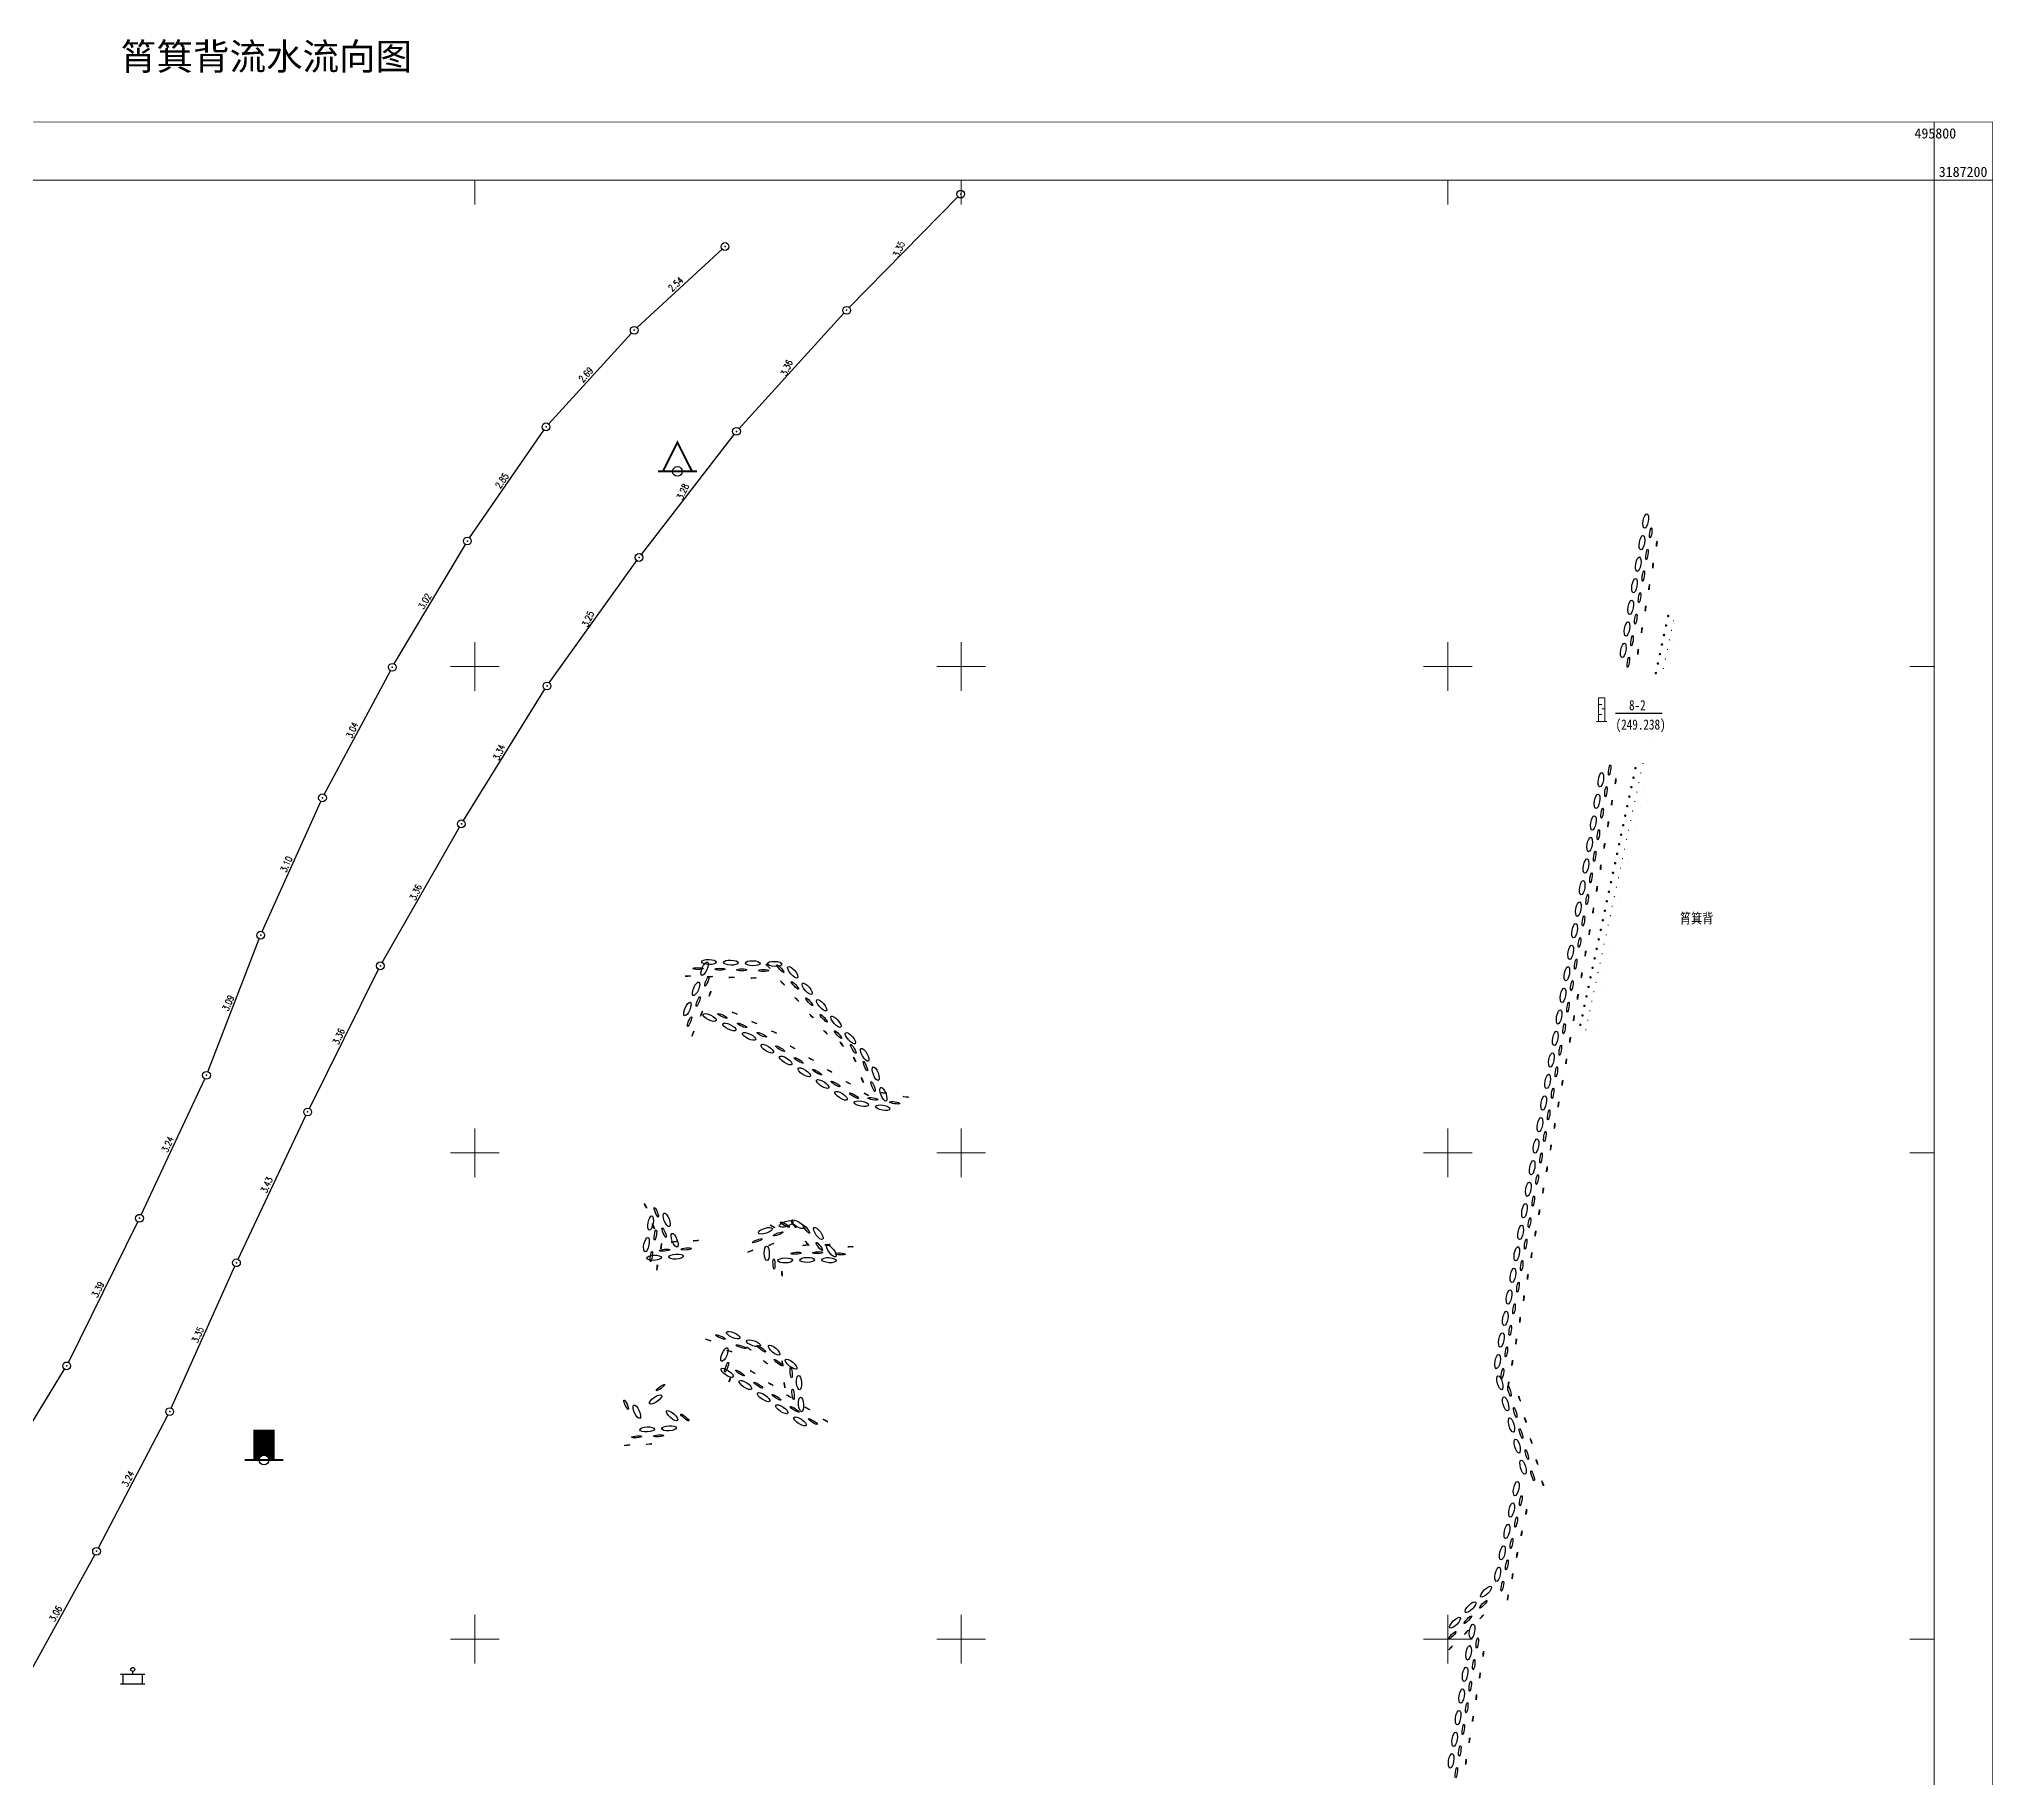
# Model space of a CAD drawing. Extents: x 494354 to 495824, y 3186148 to 3187278.
# Drawn here: x 495021 to 495824, y 3186542 to 3187258 of the extents above; entities that cross this region are included whole.
import ezdxf
from ezdxf.enums import TextEntityAlignment as Align

# ---------------------------------------------------------------- set-up
doc = ezdxf.new("R2010")
doc.units = 0
doc.header["$LTSCALE"] = 2
doc.header["$PDSIZE"] = 0.2
doc.layers.get('0').update_dxf_attribs({"linetype": 'CONTINUOUS'})
for name, color, linetype in [('GCD', 1, 'CONTINUOUS'), ('图廓层', 7, 'CONTINUOUS'), ('水系及附属设施', 152, 'CONTINUOUS'), ('航标层', 1, 'CONTINUOUS')]:
    doc.layers.add(name, color=color, linetype=linetype)
doc.styles.add('HZ', font='rs.shx', dxfattribs={"width": 0.8, "bigfont": 'hztxt.shx'})
doc.styles.add('仿宋', font='SIMFANG.TTF', dxfattribs={"width": 0.8})
doc.styles.add('宋体', font='SimSun.ttf')

# ---------------------------------------------------------------- blocks, each defined once
blk = doc.blocks.new('gc060')
for p, q in [((-2.5, 2), (2.5, 2)), ((-2.5, 0), (2.5, 0)), ((-2, 0), (-2, 2)), ((0, 2), (0, 2.6)), ((2, 0), (2, 2))]:
    blk.add_line(p, q)
blk.add_circle((0, 3), 0.4)
blk = doc.blocks.new('790')
at = {"color": 0, "linetype": 'Continuous', "const_width": 0.2}
blk.add_lwpolyline([(-1, 0), (-1, 3), (1, 3), (1, 0)], close=True, dxfattribs=at)
for points in [[(-0.8, 3), (-0.8, 0)], [(-0.6, 0), (-0.6, 3)], [(-0.4, 3), (-0.4, 0.301)], [(-0.2, 0.458), (-0.2, 3)], [(0, 3), (0, 0.501)], [(0.2, 0.458), (0.2, 3)], [(0.4, 3), (0.4, 0.301)], [(0.6, 0), (0.6, 3)], [(0.8, 3), (0.8, 0)], [(-2, 0), (-1, 0), (-0.8, 0), (-0.6, 0), (-0.5, 0)], [(0.5, 0), (0.6, 0), (0.8, 0), (1, 0), (2, 0)]]:
    blk.add_lwpolyline(points, dxfattribs=at)
at = {"color": 0, "linetype": 'Continuous'}
blk.add_circle((0, 0, 999999), 0.5, dxfattribs=at)
blk = doc.blocks.new('789')
at = {"color": 0, "linetype": 'Continuous', "const_width": 0.2}
blk.add_lwpolyline([(-1.5, 0), (0, 3), (1.5, 0)], close=True, dxfattribs=at)
blk.add_lwpolyline([(-2, 0), (2, 0)], dxfattribs=at)
at = {"color": 0, "linetype": 'Continuous'}
blk.add_circle((0, 0, 999999), 0.5, dxfattribs=at)
blk = doc.blocks.new('A$C175F0F8B')
at = {"layer": '水系及附属设施', "color": 7, "lineweight": 13}
for points in [[(-5.3, 0), (0, 0), (0, 19.6), (-5.3, 19.6), (-5.3, 0)], [(1.6, 0), (-6.9, 0)], [(-5.2, 13.9), (-2.4, 13.9)], [(-5.1, 5.8), (-2.5, 5.7)], [(0, 10.4), (-2.4, 10.3)]]:
    blk.add_lwpolyline(points, dxfattribs=at)

msp = doc.modelspace()

# ---------------------------------------------------------------- linework, layer by layer
at = {"flags": 128}
for points, const_width in [([(495690.35, 3187020.78, 1), (495690.85, 3187020.78, 1)], 0.5), ([(495692.7, 3187018.77, 1), (495692.95, 3187018.77, 1)], 0.25), ([(495688.67, 3187012.96, 1), (495689.17, 3187012.96, 1)], 0.5), ([(495689.51, 3187016.87, 1), (495690.01, 3187016.87, 1)], 0.5), ([(495691.02, 3187010.94, 1), (495691.27, 3187010.94, 1)], 0.25), ([(495691.86, 3187014.86, 1), (495692.11, 3187014.86, 1)], 0.25), ([(495694.19, 3187012.84, 1), (495694.24, 3187012.84, 1)], 0.05), ([(495695.03, 3187016.76, 1), (495695.08, 3187016.76, 1)], 0.05), ([(495686.99, 3187005.13, 1), (495687.49, 3187005.13, 1)], 0.5), ([(495687.83, 3187009.05, 1), (495688.33, 3187009.05, 1)], 0.5), ([(495689.35, 3187003.12, 1), (495689.6, 3187003.12, 1)], 0.25), ([(495690.18, 3187007.03, 1), (495690.43, 3187007.03, 1)], 0.25), ([(495692.51, 3187005.02, 1), (495692.56, 3187005.02, 1)], 0.05), ([(495693.35, 3187008.93, 1), (495693.4, 3187008.93, 1)], 0.05), ([(495685.32, 3186997.31, 1), (495685.82, 3186997.31, 1)], 0.5), ([(495686.16, 3187001.22, 1), (495686.66, 3187001.22, 1)], 0.5), ([(495688.51, 3186999.21, 1), (495688.76, 3186999.21, 1)], 0.25), ([(495690.83, 3186997.2, 1), (495690.88, 3186997.2, 1)], 0.05), ([(495691.67, 3187001.11, 1), (495691.72, 3187001.11, 1)], 0.05), ([(495689.15, 3186989.38, 1), (495689.2, 3186989.38, 1)], 0.05), ([(495684.96, 3186969.82, 1), (495685.01, 3186969.82, 1)], 0.05), ([(495676.09, 3186954.29, 1), (495676.59, 3186954.29, 1)], 0.5), ([(495676.93, 3186958.2, 1), (495677.43, 3186958.2, 1)], 0.5), ([(495679.28, 3186956.19, 1), (495679.53, 3186956.19, 1)], 0.25), ([(495680.12, 3186960.1, 1), (495680.37, 3186960.1, 1)], 0.25), ([(495682.44, 3186958.09, 1), (495682.49, 3186958.09, 1)], 0.05), ([(495674.41, 3186946.47, 1), (495674.91, 3186946.47, 1)], 0.5), ([(495675.25, 3186950.38, 1), (495675.75, 3186950.38, 1)], 0.5), ([(495677.6, 3186948.37, 1), (495677.85, 3186948.37, 1)], 0.25), ([(495678.44, 3186952.28, 1), (495678.69, 3186952.28, 1)], 0.25), ([(495680.76, 3186950.27, 1), (495680.81, 3186950.27, 1)], 0.05), ([(495681.6, 3186954.18, 1), (495681.65, 3186954.18, 1)], 0.05), ([(495672.73, 3186938.65, 1), (495673.23, 3186938.65, 1)], 0.5), ([(495673.57, 3186942.56, 1), (495674.07, 3186942.56, 1)], 0.5), ([(495675.92, 3186940.55, 1), (495676.17, 3186940.55, 1)], 0.25), ([(495676.76, 3186944.46, 1), (495677.01, 3186944.46, 1)], 0.25), ([(495678.25, 3186938.54, 1), (495678.3, 3186938.54, 1)], 0.05), ([(495679.09, 3186942.45, 1), (495679.14, 3186942.45, 1)], 0.05), ([(495679.93, 3186946.36, 1), (495679.98, 3186946.36, 1)], 0.05), ([(495671.05, 3186930.83, 1), (495671.55, 3186930.83, 1)], 0.5), ([(495671.89, 3186934.74, 1), (495672.39, 3186934.74, 1)], 0.5), ([(495674.24, 3186932.72, 1), (495674.49, 3186932.72, 1)], 0.25), ([(495675.08, 3186936.64, 1), (495675.33, 3186936.64, 1)], 0.25), ([(495676.57, 3186930.71, 1), (495676.62, 3186930.71, 1)], 0.05), ([(495677.41, 3186934.62, 1), (495677.46, 3186934.62, 1)], 0.05), ([(495669.38, 3186923, 1), (495669.88, 3186923, 1)], 0.5), ([(495670.21, 3186926.91, 1), (495670.71, 3186926.91, 1)], 0.5), ([(495672.57, 3186924.9, 1), (495672.82, 3186924.9, 1)], 0.25), ([(495673.4, 3186928.81, 1), (495673.65, 3186928.81, 1)], 0.25), ([(495674.89, 3186922.89, 1), (495674.94, 3186922.89, 1)], 0.05), ([(495675.73, 3186926.8, 1), (495675.78, 3186926.8, 1)], 0.05), ([(495667.7, 3186915.18, 1), (495668.2, 3186915.18, 1)], 0.5), ([(495668.54, 3186919.09, 1), (495669.04, 3186919.09, 1)], 0.5), ([(495670.89, 3186917.08, 1), (495671.14, 3186917.08, 1)], 0.25), ([(495671.73, 3186920.99, 1), (495671.98, 3186920.99, 1)], 0.25), ([(495673.21, 3186915.07, 1), (495673.26, 3186915.07, 1)], 0.05), ([(495674.05, 3186918.98, 1), (495674.1, 3186918.98, 1)], 0.05), ([(495666.02, 3186907.36, 1), (495666.52, 3186907.36, 1)], 0.5), ([(495666.86, 3186911.27, 1), (495667.36, 3186911.27, 1)], 0.5), ([(495669.21, 3186909.26, 1), (495669.46, 3186909.26, 1)], 0.25), ([(495670.05, 3186913.17, 1), (495670.3, 3186913.17, 1)], 0.25), ([(495671.54, 3186907.25, 1), (495671.59, 3186907.25, 1)], 0.05), ([(495672.37, 3186911.16, 1), (495672.42, 3186911.16, 1)], 0.05), ([(495664.34, 3186899.54, 1), (495664.84, 3186899.54, 1)], 0.5), ([(495665.18, 3186903.45, 1), (495665.68, 3186903.45, 1)], 0.5), ([(495667.53, 3186901.44, 1), (495667.78, 3186901.44, 1)], 0.25), ([(495668.37, 3186905.35, 1), (495668.62, 3186905.35, 1)], 0.25), ([(495669.86, 3186899.42, 1), (495669.91, 3186899.42, 1)], 0.05), ([(495670.7, 3186903.34, 1), (495670.75, 3186903.34, 1)], 0.05), ([(495662.66, 3186891.71, 1), (495663.16, 3186891.71, 1)], 0.5), ([(495663.5, 3186895.63, 1), (495664, 3186895.63, 1)], 0.5), ([(495665.85, 3186893.61, 1), (495666.1, 3186893.61, 1)], 0.25), ([(495666.69, 3186897.53, 1), (495666.94, 3186897.53, 1)], 0.25), ([(495668.18, 3186891.6, 1), (495668.23, 3186891.6, 1)], 0.05), ([(495669.02, 3186895.51, 1), (495669.07, 3186895.51, 1)], 0.05), ([(495660.99, 3186883.89, 1), (495661.49, 3186883.89, 1)], 0.5), ([(495661.82, 3186887.8, 1), (495662.32, 3186887.8, 1)], 0.5), ([(495664.18, 3186885.79, 1), (495664.43, 3186885.79, 1)], 0.25), ([(495665.01, 3186889.7, 1), (495665.26, 3186889.7, 1)], 0.25), ([(495666.5, 3186883.78, 1), (495666.55, 3186883.78, 1)], 0.05), ([(495667.34, 3186887.69, 1), (495667.39, 3186887.69, 1)], 0.05), ([(495659.31, 3186876.07, 1), (495659.81, 3186876.07, 1)], 0.5), ([(495660.15, 3186879.98, 1), (495660.65, 3186879.98, 1)], 0.5), ([(495661.66, 3186874.06, 1), (495661.91, 3186874.06, 1)], 0.25), ([(495662.5, 3186877.97, 1), (495662.75, 3186877.97, 1)], 0.25), ([(495663.34, 3186881.88, 1), (495663.59, 3186881.88, 1)], 0.25), ([(495664.82, 3186875.96, 1), (495664.87, 3186875.96, 1)], 0.05), ([(495665.66, 3186879.87, 1), (495665.71, 3186879.87, 1)], 0.05), ([(495657.63, 3186868.25, 1), (495658.13, 3186868.25, 1)], 0.5), ([(495658.47, 3186872.16, 1), (495658.97, 3186872.16, 1)], 0.5), ([(495659.98, 3186866.24, 1), (495660.23, 3186866.24, 1)], 0.25), ([(495660.82, 3186870.15, 1), (495661.07, 3186870.15, 1)], 0.25), ([(495663.15, 3186868.14, 1), (495663.2, 3186868.14, 1)], 0.05), ([(495663.98, 3186872.05, 1), (495664.03, 3186872.05, 1)], 0.05), ([(495655.95, 3186860.43, 1), (495656.45, 3186860.43, 1)], 0.5), ([(495656.79, 3186864.34, 1), (495657.29, 3186864.34, 1)], 0.5), ([(495658.3, 3186858.42, 1), (495658.55, 3186858.42, 1)], 0.25), ([(495659.14, 3186862.33, 1), (495659.39, 3186862.33, 1)], 0.25), ([(495661.47, 3186860.31, 1), (495661.52, 3186860.31, 1)], 0.05), ([(495662.31, 3186864.23, 1), (495662.36, 3186864.23, 1)], 0.05), ([(495654.27, 3186852.6, 1), (495654.77, 3186852.6, 1)], 0.5), ([(495655.11, 3186856.52, 1), (495655.61, 3186856.52, 1)], 0.5), ([(495656.62, 3186850.59, 1), (495656.87, 3186850.59, 1)], 0.25), ([(495657.46, 3186854.5, 1), (495657.71, 3186854.5, 1)], 0.25), ([(495659.79, 3186852.49, 1), (495659.84, 3186852.49, 1)], 0.05), ([(495660.63, 3186856.4, 1), (495660.68, 3186856.4, 1)], 0.05), ([(495658.95, 3186848.58, 1), (495659, 3186848.58, 1)], 0.05)]:
    msp.add_lwpolyline(points, format="xyb", close=True, dxfattribs=dict(at, const_width=const_width))
for centre, major_axis, ratio in [((495681.39, 3187059.82), (0.51, 2.96), 0.347378), ((495679.85, 3187050.96), (0.51, 2.96), 0.347378), ((495683.46, 3187054.97), (0.31, 2.11), 0.188695), ((495685.92, 3187050.42), (0.12, 1.09), 0.032606), ((495678.31, 3187042.09), (0.51, 2.96), 0.347378), ((495681.92, 3187046.1), (0.31, 2.11), 0.188695), ((495676.78, 3187033.22), (0.51, 2.96), 0.347378), ((495680.39, 3187037.23), (0.31, 2.11), 0.188695), ((495684.38, 3187041.56), (0.12, 1.09), 0.032606), ((495675.24, 3187024.35), (0.51, 2.96), 0.347378), ((495678.85, 3187028.36), (0.31, 2.11), 0.188695), ((495682.84, 3187032.69), (0.12, 1.09), 0.032606), ((495677.31, 3187019.5), (0.31, 2.11), 0.188695), ((495681.31, 3187023.82), (0.12, 1.09), 0.032606), ((495673.7, 3187015.48), (0.51, 2.96), 0.347378), ((495675.78, 3187010.63), (0.31, 2.11), 0.188695), ((495679.77, 3187014.95), (0.12, 1.09), 0.032606), ((495672.17, 3187006.62), (0.51, 2.96), 0.347378), ((495674.24, 3187001.76), (0.31, 2.11), 0.188695), ((495678.23, 3187006.08), (0.12, 1.09), 0.032606), ((495662.95, 3186953.41), (0.51, 2.96), 0.347378), ((495666.56, 3186957.42), (0.31, 2.11), 0.188695), ((495661.41, 3186944.54), (0.51, 2.96), 0.347378), ((495665.02, 3186948.55), (0.31, 2.11), 0.188695), ((495669.02, 3186952.88), (0.12, 1.09), 0.032606), ((495659.88, 3186935.67), (0.51, 2.96), 0.347378), ((495663.48, 3186939.69), (0.31, 2.11), 0.188695), ((495667.48, 3186944.01), (0.12, 1.09), 0.032606), ((495661.95, 3186930.82), (0.31, 2.11), 0.188695), ((495665.94, 3186935.14), (0.12, 1.09), 0.032606), ((495658.34, 3186926.81), (0.51, 2.96), 0.347378), ((495660.41, 3186921.95), (0.31, 2.11), 0.188695), ((495664.41, 3186926.27), (0.12, 1.09), 0.032606), ((495656.8, 3186917.94), (0.51, 2.96), 0.347378), ((495658.87, 3186913.08), (0.31, 2.11), 0.188695), ((495662.87, 3186917.41), (0.12, 1.09), 0.032606), ((495655.27, 3186909.07), (0.51, 2.96), 0.347378), ((495661.33, 3186908.54), (0.12, 1.09), 0.032606), ((495653.73, 3186900.2), (0.51, 2.96), 0.347378), ((495657.34, 3186904.21), (0.31, 2.11), 0.188695), ((495659.8, 3186899.67), (0.12, 1.09), 0.032606), ((495652.14, 3186891.34), (0.53, 2.95), 0.347378), ((495655.8, 3186895.35), (0.31, 2.11), 0.188695), ((495658.26, 3186890.8), (0.12, 1.09), 0.032606), ((495650.55, 3186882.48), (0.53, 2.95), 0.347378), ((495654.18, 3186886.48), (0.32, 2.11), 0.188695), ((495656.62, 3186881.92), (0.13, 1.09), 0.032606), ((495291.72, 3186875.75), (2.13, -0.01), 0.188695), ((495294.46, 3186875.7), (1.18, 2.76), 0.347378), ((495296.23, 3186878.49), (3, -0.09), 0.347378), ((495300.72, 3186875.49), (2.13, -0.01), 0.188695), ((495305.23, 3186878.23), (3, -0.09), 0.347378), ((495309.71, 3186875.23), (2.13, -0.01), 0.188695), ((495314.23, 3186877.97), (3, -0.09), 0.347378), ((495318.71, 3186874.96), (2.13, -0.01), 0.188695), ((495320.55, 3186876.63), (0.773, -0.78), 0.032606), ((495323.22, 3186877.7), (3, -0.09), 0.347378), ((495325.63, 3186875.68), (1.44, -1.57), 0.188695), ((495330.7, 3186874.23), (1.97, -2.26), 0.347378), ((495648.97, 3186873.62), (0.53, 2.95), 0.347378), ((495652.6, 3186877.62), (0.32, 2.11), 0.188695), ((495287.57, 3186872.67), (1.1, 0.04), 0.032606), ((495290.92, 3186867.43), (1.18, 2.76), 0.347378), ((495295.36, 3186870.5), (0.79, 1.98), 0.188695), ((495296.57, 3186872.41), (1.1, 0.04), 0.032606), ((495296.69, 3186865.51), (0.37, 1.03), 0.032606), ((495305.56, 3186872.15), (1.1, 0.04), 0.032606), ((495314.56, 3186871.89), (1.1, 0.04), 0.032606), ((495326.47, 3186869.85), (0.773, -0.78), 0.032606), ((495331.55, 3186868.9), (1.44, -1.57), 0.188695), ((495336.62, 3186867.45), (1.97, -2.26), 0.347378), ((495647.39, 3186864.76), (0.53, 2.95), 0.347378), ((495651.02, 3186868.76), (0.32, 2.11), 0.188695), ((495655.04, 3186873.06), (0.13, 1.09), 0.032606), ((495287.37, 3186859.16), (1.18, 2.76), 0.347378), ((495291.81, 3186862.22), (0.79, 1.98), 0.188695), ((495293.15, 3186857.23), (0.37, 1.03), 0.032606), ((495332.39, 3186863.07), (0.773, -0.78), 0.032606), ((495337.47, 3186862.12), (1.44, -1.57), 0.188695), ((495342.55, 3186860.68), (1.97, -2.26), 0.347378), ((495645.8, 3186855.9), (0.53, 2.95), 0.347378), ((495649.43, 3186859.9), (0.32, 2.11), 0.188695), ((495653.45, 3186864.2), (0.13, 1.09), 0.032606), ((495288.26, 3186853.95), (0.79, 1.98), 0.188695), ((495296.53, 3186855.65), (-2.7, 1.3), 0.347378), ((495301.77, 3186856.32), (-1.95, 0.88), 0.188695), ((495304.64, 3186851.76), (-2.7, 1.3), 0.347378), ((495306.81, 3186857.45), (-1.02, 0.41), 0.032606), ((495309.88, 3186852.42), (-1.95, 0.88), 0.188695), ((495314.92, 3186853.55), (-1.02, 0.41), 0.032606), ((495338.32, 3186856.3), (0.773, -0.78), 0.032606), ((495343.39, 3186855.35), (1.44, -1.57), 0.188695), ((495344.24, 3186849.52), (0.773, -0.78), 0.032606), ((495348.47, 3186853.9), (1.97, -2.26), 0.347378), ((495349.32, 3186848.57), (1.44, -1.57), 0.188695), ((495647.85, 3186851.04), (0.32, 2.11), 0.188695), ((495651.87, 3186855.34), (0.13, 1.09), 0.032606), ((495289.6, 3186848.96), (0.37, 1.03), 0.032606), ((495312.75, 3186847.86), (-2.7, 1.3), 0.347378), ((495317.99, 3186848.53), (-1.95, 0.88), 0.188695), ((495320.23, 3186842.81), (-2.53, 1.61), 0.347378), ((495323.03, 3186849.65), (-1.02, 0.41), 0.032606), ((495325.51, 3186842.85), (-1.83, 1.1), 0.188695), ((495330.65, 3186843.36), (-0.96, 0.531), 0.032606), ((495350.81, 3186844.68), (0.603, -0.917), 0.032606), ((495354.39, 3186847.12), (1.97, -2.26), 0.347378), ((495355.6, 3186842.75), (1.11, -1.82), 0.188695), ((495360.29, 3186840.33), (1.49, -2.6), 0.347378), ((495644.22, 3186847.05), (0.53, 2.95), 0.347378), ((495646.27, 3186842.18), (0.32, 2.11), 0.188695), ((495650.29, 3186846.48), (0.13, 1.09), 0.032606), ((495327.82, 3186837.97), (-2.53, 1.61), 0.347378), ((495333.09, 3186838.01), (-1.83, 1.1), 0.188695), ((495335.4, 3186833.13), (-2.53, 1.61), 0.347378), ((495338.24, 3186838.52), (-0.96, 0.531), 0.032606), ((495340.68, 3186833.17), (-1.83, 1.1), 0.188695), ((495345.82, 3186833.69), (-0.96, 0.531), 0.032606), ((495356.14, 3186838.35), (0.45, -1), 0.032606), ((495360.56, 3186835.68), (0.8, -1.98), 0.188695), ((495364.81, 3186832.54), (1.05, -2.81), 0.347378), ((495642.64, 3186838.19), (0.53, 2.95), 0.347378), ((495644.68, 3186833.32), (0.32, 2.11), 0.188695), ((495648.7, 3186837.62), (0.13, 1.09), 0.032606), ((495342.99, 3186828.29), (-2.53, 1.61), 0.347378), ((495348.27, 3186828.33), (-1.83, 1.1), 0.188695), ((495353.41, 3186828.85), (-0.96, 0.531), 0.032606), ((495359.31, 3186829.93), (0.45, -1), 0.032606), ((495363.73, 3186827.25), (0.8, -1.98), 0.188695), ((495367.97, 3186824.11), (1.05, -2.81), 0.347378), ((495641.05, 3186829.33), (0.53, 2.95), 0.347378), ((495643.1, 3186824.46), (0.32, 2.11), 0.188695), ((495647.12, 3186828.76), (0.13, 1.09), 0.032606), ((495350.58, 3186823.45), (-2.53, 1.61), 0.347378), ((495355.86, 3186823.49), (-1.83, 1.1), 0.188695), ((495358.87, 3186820.17), (-2.95, 0.54), 0.347378), ((495361, 3186824.01), (-0.96, 0.531), 0.032606), ((495363.74, 3186822.19), (-2.11, 0.33), 0.188695), ((495367.72, 3186818.55), (-2.95, 0.54), 0.347378), ((495368.31, 3186824.61), (-1.09, 0.13), 0.032606), ((495372.59, 3186820.57), (-2.11, 0.33), 0.188695), ((495377.16, 3186822.98), (-1.09, 0.13), 0.032606), ((495639.47, 3186820.47), (0.53, 2.95), 0.347378), ((495645.53, 3186819.9), (0.13, 1.09), 0.032606), ((495637.89, 3186811.61), (0.53, 2.95), 0.347378), ((495641.52, 3186815.6), (0.32, 2.11), 0.188695), ((495643.95, 3186811.04), (0.13, 1.09), 0.032606), ((495636.3, 3186802.75), (0.53, 2.95), 0.347378), ((495639.93, 3186806.74), (0.32, 2.11), 0.188695), ((495642.37, 3186802.18), (0.13, 1.09), 0.032606), ((495634.72, 3186793.89), (0.53, 2.95), 0.347378), ((495638.35, 3186797.88), (0.32, 2.11), 0.188695), ((495640.78, 3186793.32), (0.13, 1.09), 0.032606), ((495633.14, 3186785.03), (0.53, 2.95), 0.347378), ((495636.77, 3186789.02), (0.32, 2.11), 0.188695), ((495270.15, 3186778.17), (0.458, -0.998), 0.032606), ((495631.55, 3186776.17), (0.53, 2.95), 0.347378), ((495635.18, 3186780.16), (0.32, 2.11), 0.188695), ((495639.2, 3186784.46), (0.13, 1.09), 0.032606), ((495272.23, 3186771.08), (0.56, 2.95), 0.347378), ((495273.38, 3186769.77), (0.458, -0.998), 0.032606), ((495274.59, 3186775.53), (0.82, -1.97), 0.188695), ((495278.86, 3186772.43), (1.08, -2.8), 0.347378), ((495322.37, 3186769.75), (0.976, -0.501), 0.032606), ((495328, 3186770.74), (2.85, 0.93), 0.347378), ((495327.49, 3186770.42), (1.86, -1.04), 0.188695), ((495332.76, 3186770.62), (2.58, -1.53), 0.347378), ((495331.27, 3186769.99), (0.71, -0.837), 0.032606), ((495336.26, 3186768.65), (1.32, -1.68), 0.188695), ((495629.97, 3186767.31), (0.53, 2.95), 0.347378), ((495633.6, 3186771.3), (0.32, 2.11), 0.188695), ((495637.62, 3186775.61), (0.13, 1.09), 0.032606), ((495270.55, 3186762.24), (0.56, 2.95), 0.347378), ((495274.22, 3186766.19), (0.35, 2.1), 0.188695), ((495276.6, 3186761.61), (0.14, 1.09), 0.032606), ((495277.82, 3186767.13), (0.82, -1.97), 0.188695), ((495282.1, 3186764.03), (1.08, -2.8), 0.347378), ((495281.84, 3186763.36), (-1.09, -0.13), 0.032606), ((495290.82, 3186763.88), (-1.09, -0.13), 0.032606), ((495316.13, 3186763.83), (2.01, 0.72), 0.188695), ((495319.45, 3186767.94), (2.85, 0.93), 0.347378), ((495321.83, 3186762.33), (1.02, 0.41), 0.032606), ((495324.68, 3186766.64), (2.01, 0.72), 0.188695), ((495335.95, 3186762), (-1.09, -0.1), 0.032606), ((495336.66, 3186762.77), (0.71, -0.837), 0.032606), ((495341.21, 3186766.81), (1.79, -2.4), 0.347378), ((495341.65, 3186761.43), (1.32, -1.68), 0.188695), ((495344.95, 3186762.23), (-1.09, -0.1), 0.032606), ((495346.6, 3186759.6), (1.79, -2.4), 0.347378), ((495632.02, 3186762.44), (0.32, 2.11), 0.188695), ((495636.03, 3186766.75), (0.13, 1.09), 0.032606), ((495273.71, 3186756.81), (-3, -0.17), 0.347378), ((495272.54, 3186757.35), (0.35, 2.1), 0.188695), ((495274.92, 3186752.77), (0.14, 1.09), 0.032606), ((495277.97, 3186759.93), (-2.13, -0.18), 0.188695), ((495282.7, 3186757.33), (-3, -0.17), 0.347378), ((495286.96, 3186760.45), (-2.13, -0.18), 0.188695), ((495313.27, 3186759.53), (1.02, 0.41), 0.032606), ((495320.02, 3186758.66), (-0.06, 3), 0.347378), ((495322.98, 3186754.29), (-0.1, 2.13), 0.188695), ((495327.62, 3186755.72), (-3, -0.08), 0.347378), ((495331.98, 3186758.7), (-2.13, -0.11), 0.188695), ((495336.62, 3186755.95), (-3, -0.08), 0.347378), ((495340.98, 3186758.93), (-2.13, -0.11), 0.188695), ((495345.61, 3186755.84), (-2.99, 0.19), 0.347378), ((495350.21, 3186758.42), (-2.13, 0.08), 0.188695), ((495354.47, 3186761.36), (-1.1, 0), 0.032606), ((495628.39, 3186758.45), (0.53, 2.95), 0.347378), ((495630.43, 3186753.58), (0.32, 2.11), 0.188695), ((495634.45, 3186757.89), (0.13, 1.09), 0.032606), ((495326.25, 3186750.29), (-0.09, 1.09), 0.032606), ((495626.8, 3186749.59), (0.53, 2.95), 0.347378), ((495628.85, 3186744.72), (0.32, 2.11), 0.188695), ((495632.87, 3186749.03), (0.13, 1.09), 0.032606), ((495625.22, 3186740.73), (0.53, 2.95), 0.347378), ((495627.27, 3186735.86), (0.32, 2.11), 0.188695), ((495631.28, 3186740.17), (0.13, 1.09), 0.032606), ((495623.64, 3186731.87), (0.53, 2.95), 0.347378), ((495629.7, 3186731.31), (0.13, 1.09), 0.032606), ((495295.96, 3186723), (1.03, -0.39), 0.032606), ((495300.98, 3186724.24), (1.96, -0.83), 0.188695), ((495306.2, 3186725.02), (2.73, -1.24), 0.347378), ((495314.53, 3186721.66), (2.86, -0.91), 0.347378), ((495622.05, 3186723.01), (0.53, 2.95), 0.347378), ((495625.68, 3186727), (0.32, 2.11), 0.188695), ((495628.12, 3186722.45), (0.13, 1.09), 0.032606), ((495302.58, 3186717.02), (1.17, 2.76), 0.347378), ((495303.49, 3186711.82), (0.78, 1.98), 0.188695), ((495304.6, 3186718.45), (1.06, -0.27), 0.032606), ((495309.44, 3186720.27), (2.05, -0.6), 0.188695), ((495312.63, 3186719.49), (0.891, -0.641), 0.032606), ((495317.8, 3186719.4), (1.68, -1.31), 0.188695), ((495319.6, 3186713.79), (0.891, -0.641), 0.032606), ((495323.05, 3186718.81), (2.32, -1.9), 0.347378), ((495324.76, 3186713.7), (1.68, -1.31), 0.188695), ((495326.48, 3186713.37), (0.17, -1.08), 0.032606), ((495330.01, 3186713.11), (2.32, -1.9), 0.347378), ((495620.47, 3186714.15), (0.53, 2.95), 0.347378), ((495624.1, 3186718.14), (0.32, 2.11), 0.188695), ((495626.53, 3186713.59), (0.13, 1.09), 0.032606), ((495303.73, 3186709.49), (-2.5, 1.66), 0.347378), ((495304.86, 3186706.84), (0.36, 1.04), 0.032606), ((495309.01, 3186709.42), (-1.8, 1.14), 0.188695), ((495311.22, 3186704.5), (-2.5, 1.66), 0.347378), ((495314.16, 3186709.83), (-0.95, 0.55), 0.032606), ((495316.5, 3186704.43), (-1.8, 1.14), 0.188695), ((495330.03, 3186709.61), (0.24, -2.12), 0.188695), ((495333.28, 3186705.45), (0.27, -2.99), 0.347378), ((495621.42, 3186705.41), (-0.79, 2.89), 0.347378), ((495622.52, 3186709.28), (0.32, 2.11), 0.188695), ((495624.95, 3186704.73), (0.13, 1.09), 0.032606), ((495262.18, 3186696.39), (0.91, -1.93), 0.188695), ((495274.32, 3186698.55), (-2.46, -1.72), 0.347378), ((495276.31, 3186703.44), (-1.72, -1.26), 0.188695), ((495318.71, 3186699.51), (-2.5, 1.66), 0.347378), ((495321.65, 3186704.85), (-0.95, 0.55), 0.032606), ((495323.99, 3186699.44), (-1.8, 1.14), 0.188695), ((495327.28, 3186704.4), (0.17, -1.08), 0.032606), ((495329.14, 3186699.86), (-0.95, 0.55), 0.032606), ((495330.83, 3186700.65), (0.24, -2.12), 0.188695), ((495334.09, 3186696.49), (0.27, -2.99), 0.347378), ((495623.8, 3186696.73), (-0.79, 2.89), 0.347378), ((495625.36, 3186701.89), (-0.62, 2.04), 0.188695), ((495629.52, 3186698.83), (-0.36, 1.04), 0.032606), ((495266.6, 3186693.5), (1.21, -2.74), 0.347378), ((495281.08, 3186691.86), (-2.27, 1.96), 0.347378), ((495286.31, 3186691.13), (-1.65, 1.36), 0.188695), ((495326.21, 3186694.52), (-2.5, 1.66), 0.347378), ((495331.48, 3186694.46), (-1.8, 1.14), 0.188695), ((495333.7, 3186689.53), (-2.5, 1.66), 0.347378), ((495336.63, 3186694.87), (-0.95, 0.55), 0.032606), ((495338.97, 3186689.47), (-1.8, 1.14), 0.188695), ((495344.12, 3186689.88), (-0.95, 0.55), 0.032606), ((495626.19, 3186688.05), (-0.79, 2.89), 0.347378), ((495627.74, 3186693.22), (-0.62, 2.04), 0.188695), ((495631.9, 3186690.15), (-0.36, 1.04), 0.032606), ((495266.56, 3186683.15), (2.13, 0.16), 0.188695), ((495270.84, 3186686.24), (3, 0.15), 0.347378), ((495275.55, 3186683.6), (2.13, 0.16), 0.188695), ((495279.83, 3186686.69), (3, 0.15), 0.347378), ((495628.57, 3186679.37), (-0.79, 2.89), 0.347378), ((495630.13, 3186684.54), (-0.62, 2.04), 0.188695), ((495634.28, 3186681.47), (-0.36, 1.04), 0.032606), ((495262.67, 3186679.75), (1.09, 0.12), 0.032606), ((495271.66, 3186680.2), (1.09, 0.12), 0.032606), ((495630.95, 3186670.69), (-0.79, 2.89), 0.347378), ((495632.51, 3186675.86), (-0.62, 2.04), 0.188695), ((495636.67, 3186672.79), (-0.36, 1.04), 0.032606), ((495634.89, 3186667.18), (-0.62, 2.04), 0.188695), ((495628.14, 3186661.87), (0.63, 2.93), 0.347378), ((495630.01, 3186656.93), (0.4, 2.1), 0.188695), ((495639.05, 3186664.11), (-0.36, 1.04), 0.032606), ((495626.24, 3186653.07), (0.63, 2.93), 0.347378), ((495628.11, 3186648.13), (0.4, 2.1), 0.188695), ((495632.28, 3186652.29), (0.16, 1.09), 0.032606), ((495624.34, 3186644.27), (0.63, 2.93), 0.347378), ((495626.22, 3186639.34), (0.4, 2.1), 0.188695), ((495630.38, 3186643.49), (0.16, 1.09), 0.032606), ((495622.45, 3186635.47), (0.63, 2.93), 0.347378), ((495628.49, 3186634.7), (0.16, 1.09), 0.032606), ((495620.55, 3186626.67), (0.63, 2.93), 0.347378), ((495624.32, 3186630.54), (0.4, 2.1), 0.188695), ((495626.59, 3186625.9), (0.16, 1.09), 0.032606), ((495615.73, 3186619.47), (2.12, 2.12), 0.347378), ((495622.43, 3186621.74), (0.4, 2.1), 0.188695), ((495624.7, 3186617.1), (0.16, 1.09), 0.032606), ((495603, 3186606.75), (2.12, 2.12), 0.347378), ((495608.26, 3186607.95), (1.47, 1.55), 0.188695), ((495609.37, 3186613.11), (2.12, 2.12), 0.347378), ((495614.63, 3186614.31), (1.47, 1.55), 0.188695), ((495614.02, 3186609.18), (0.727, 0.823), 0.032606), ((495601.89, 3186601.59), (1.47, 1.55), 0.188695), ((495607.65, 3186602.82), (0.727, 0.823), 0.032606), ((495610, 3186603.23), (0.48, 2.96), 0.347378), ((495601.28, 3186596.46), (0.727, 0.823), 0.032606), ((495608.57, 3186594.35), (0.48, 2.96), 0.347378), ((495612.13, 3186598.4), (0.29, 2.11), 0.188695), ((495614.64, 3186593.89), (0.11, 1.09), 0.032606), ((495607.13, 3186585.46), (0.48, 2.96), 0.347378), ((495610.7, 3186589.52), (0.29, 2.11), 0.188695), ((495613.21, 3186585), (0.11, 1.09), 0.032606), ((495605.7, 3186576.58), (0.48, 2.96), 0.347378), ((495609.26, 3186580.63), (0.29, 2.11), 0.188695), ((495611.77, 3186576.12), (0.11, 1.09), 0.032606), ((495604.27, 3186567.69), (0.48, 2.96), 0.347378), ((495607.83, 3186571.75), (0.29, 2.11), 0.188695), ((495602.83, 3186558.81), (0.48, 2.96), 0.347378), ((495606.4, 3186562.86), (0.29, 2.11), 0.188695), ((495610.34, 3186567.23), (0.11, 1.09), 0.032606), ((495601.4, 3186549.92), (0.48, 2.96), 0.347378), ((495604.96, 3186553.98), (0.29, 2.11), 0.188695), ((495608.91, 3186558.35), (0.11, 1.09), 0.032606), ((495603.53, 3186545.09), (0.29, 2.11), 0.188695), ((495607.47, 3186549.46), (0.11, 1.09), 0.032606)]:
    msp.add_ellipse(centre, major_axis=major_axis, ratio=ratio)
at = {"layer": 'GCD', "linetype": 'Continuous'}
for points in [[(495353.95, 3187147.65), (495398.62, 3187193.16)], [(495266.7, 3187139.37), (495301.67, 3187171.65)], [(495308.66, 3187097.89), (495351.75, 3187145.33)], [(495230.32, 3187099.74), (495264.44, 3187137.1)], [(495197.83, 3187052.93), (495228.34, 3187097.24)], [(495268.47, 3187046.11), (495306.6, 3187095.44)], [(495166.85, 3187001.05), (495196.1, 3187050.24)], [(495230.58, 3186993.29), (495266.56, 3187043.54)], [(495138.08, 3186947.38), (495165.28, 3186998.27)], [(495195.29, 3186936.64), (495228.8, 3186990.63)], [(495112.59, 3186890.95), (495136.67, 3186944.51)], [(495161.94, 3186878.29), (495193.65, 3186933.89)], [(495090.21, 3186833.35), (495111.36, 3186888)], [(495131.95, 3186818.23), (495160.43, 3186875.47)], [(495062.79, 3186774.53), (495088.95, 3186830.41)], [(495102.65, 3186756.22), (495130.55, 3186815.35)], [(495032.87, 3186713.79), (495061.41, 3186771.65)], [(495075.18, 3186695.01), (495101.31, 3186753.31)], [(494997.14, 3186655.06), (495031.33, 3186710.99)], [(495045.19, 3186637.51), (495073.78, 3186692.13)], [(495015.74, 3186583.92), (495043.68, 3186634.69)]]:
    msp.add_lwpolyline(points, dxfattribs=at)
for centre in [(495399.74, 3187194.3), (495302.85, 3187172.73), (495352.83, 3187146.51), (495265.52, 3187138.28), (495229.24, 3187098.56), (495307.58, 3187096.71), (495196.92, 3187051.61), (495267.49, 3187044.84), (495166.03, 3186999.68), (495229.65, 3186991.99), (495137.33, 3186945.97), (495194.44, 3186935.28), (495111.93, 3186889.49), (495161.15, 3186876.9), (495089.63, 3186831.86), (495131.23, 3186816.79), (495062.12, 3186773.08), (495101.96, 3186754.77), (495032.16, 3186712.35), (495074.52, 3186693.55), (495044.45, 3186636.09)]:
    msp.add_circle(centre, 1.6, dxfattribs=at)
for p in [(495399.74, 3187194.3), (495302.85, 3187172.73), (495352.83, 3187146.51), (495265.52, 3187138.28), (495229.24, 3187098.56), (495307.58, 3187096.71), (495196.92, 3187051.61), (495267.49, 3187044.84), (495166.03, 3186999.68), (495229.65, 3186991.99), (495137.33, 3186945.97), (495194.44, 3186935.28), (495111.93, 3186889.49), (495161.15, 3186876.9), (495089.63, 3186831.86), (495131.23, 3186816.79), (495062.12, 3186773.08), (495101.96, 3186754.77), (495032.16, 3186712.35), (495074.52, 3186693.55), (495044.45, 3186636.09)]:
    msp.add_point(p, dxfattribs=at)
at = {"layer": '图廓层', "color": 7, "linetype": 'Continuous', "lineweight": 0}
msp.add_line((494376, 3187200), (495824, 3187200), dxfattribs=at)
at = {"layer": '图廓层', "color": 7, "linetype": 'Continuous'}
msp.add_line((495176, 3187200), (495176, 3187200), dxfattribs=at)
msp.add_line((495176, 3187200), (495176, 3187200), dxfattribs=at)
at = {"layer": '图廓层', "color": 7, "const_width": 0.3}
msp.add_lwpolyline([(494376, 3186176), (494376, 3187224), (495824, 3187224), (495824, 3186176), (494376, 3186176)], dxfattribs=at)
at = {"layer": '图廓层', "color": 7, "lineweight": 0}
for points in [[(495800, 3187224), (495800, 3186176)], [(495176, 3187200), (495176, 3187200)], [(495176, 3187200), (495176, 3187200)], [(495176, 3187200), (495176, 3187200)], [(495176, 3187200), (495176, 3187200)], [(495176, 3187200), (495176, 3187200)], [(495176, 3187200), (495176, 3187200)], [(495200, 3187190), (495200, 3187200)], [(495200, 3187190), (495200, 3187200)], [(495200, 3187190), (495200, 3187200)], [(495200, 3187190), (495200, 3187200)], [(495200, 3187190), (495200, 3187200)], [(495400, 3187190), (495400, 3187200)], [(495600, 3187190), (495600, 3187200)], [(495600, 3187190), (495600, 3187200)], [(495200, 3186990), (495200, 3187010)], [(495400, 3186990), (495400, 3187010)], [(495600, 3186990), (495600, 3187010)], [(495190, 3187000), (495210, 3187000)], [(495390, 3187000), (495410, 3187000)], [(495590, 3187000), (495610, 3187000)], [(495790, 3187000), (495800, 3187000)], [(495200, 3186790), (495200, 3186810)], [(495400, 3186790), (495400, 3186810)], [(495600, 3186790), (495600, 3186810)], [(495190, 3186800), (495210, 3186800)], [(495390, 3186800), (495410, 3186800)], [(495590, 3186800), (495610, 3186800)], [(495790, 3186800), (495800, 3186800)], [(495200, 3186590), (495200, 3186610)], [(495400, 3186590), (495400, 3186610)], [(495600, 3186590), (495600, 3186610)], [(495190, 3186600), (495210, 3186600)], [(495390, 3186600), (495410, 3186600)], [(495590, 3186600), (495610, 3186600)], [(495610, 3186600), (495600, 3186600)], [(495790, 3186600), (495800, 3186600)]]:
    msp.add_lwpolyline(points, dxfattribs=at)
at = {"layer": '水系及附属设施', "color": 7}
msp.add_lwpolyline([(495669.02, 3186980.75), (495688.11, 3186980.75)], dxfattribs=at)

# ---------------------------------------------------------------- block references
at = {"linetype": 'Continuous', "xscale": 2, "yscale": 2}
msp.add_blockref('gc060', (495059.34, 3186581.53), dxfattribs=at)
at = {"layer": '图廓层', "color": 7, "xscale": 0.5, "yscale": 0.5, "zscale": 0.5}
msp.add_blockref('A$C175F0F8B', (495664.57, 3186977.38), dxfattribs=at)
at = {"layer": '航标层', "color": 5, "xscale": 4, "yscale": 4, "zscale": 0.8}
msp.add_blockref('789', (495283.29, 3187080.23, 19996.8), dxfattribs=at)
at = {"layer": '航标层', "color": 1, "xscale": 4, "yscale": 4, "zscale": 0.8}
msp.add_blockref('790', (495113.3, 3186673.66, 1201995.12), dxfattribs=at)

# ---------------------------------------------------------------- texts
at = {"layer": 'GCD', "linetype": 'Continuous', "style": 'HZ', "width": 0.8}
for s, rotation, p in [('3.35', 65.85811, (495375.57, 3187171.11)), ('3.35', 65.85811, (495375.57, 3187171.11)), ('2.54', 42.70875, (495283.51, 3187156.24)), ('2.54', 42.70875, (495283.51, 3187156.24)), ('3.36', 65.85811, (495329.46, 3187122.28)), ('3.36', 65.85811, (495329.46, 3187122.28)), ('2.69', 47.58974, (495246.64, 3187119.1)), ('2.69', 47.58974, (495246.64, 3187119.1)), ('2.85', 55.45431, (495212.26, 3187075.65)), ('2.85', 55.45431, (495212.26, 3187075.65)), ('3.28', 65.85811, (495286.74, 3187071.39)), ('3.28', 65.85811, (495286.74, 3187071.39)), ('3.02', 59.25904, (495180.62, 3187026.16)), ('3.02', 59.25904, (495180.62, 3187026.16)), ('3.25', 65.85811, (495247.76, 3187019)), ('3.25', 65.85811, (495247.76, 3187019)), ('3.04', 65.85811, (495150.8, 3186973.29)), ('3.04', 65.85811, (495150.8, 3186973.29)), ('3.34', 65.85811, (495211.2, 3186964.16)), ('3.34', 65.85811, (495211.2, 3186964.16)), ('3.10', 65.7893, (495123.72, 3186918.14)), ('3.10', 65.7893, (495123.72, 3186918.14)), ('3.36', 65.85811, (495176.93, 3186906.58)), ('3.36', 65.85811, (495176.93, 3186906.58)), ('3.09', 65.85811, (495099.85, 3186861.04)), ('3.09', 65.85811, (495099.85, 3186861.04)), ('3.36', 65.85811, (495145.29, 3186847.29)), ('3.36', 65.85811, (495145.29, 3186847.29)), ('3.24', 64.91537, (495074.97, 3186802.89)), ('3.24', 64.91537, (495074.97, 3186802.89)), ('3.43', 65.85811, (495115.69, 3186786.21)), ('3.43', 65.85811, (495115.69, 3186786.21)), ('3.39', 63.74715, (495046.24, 3186743.16)), ('3.39', 63.74715, (495046.24, 3186743.16)), ('3.35', 65.85811, (495087.33, 3186724.57)), ('3.24', 62.37169, (495058.6, 3186665.28)), ('3.06', 61.17685, (495028.83, 3186609.79))]:
    msp.add_text(s, height=2.75, rotation=rotation, dxfattribs=at).set_placement(p, align=Align.CENTER)
at = {"layer": '图廓层', "color": 7, "linetype": 'Continuous', "style": '宋体'}
msp.add_text('筲箕背流水流向图', height=11, rotation=360, dxfattribs=at).set_placement((495054.13, 3187245.39))
at = {"layer": '图廓层', "color": 7, "style": '宋体'}
msp.add_text('495800', height=4.2, dxfattribs=at).set_placement((495809.03, 3187219.27), align=Align.MIDDLE_RIGHT)
msp.add_text('3187200', height=4.2, dxfattribs=at).set_placement((495811.89, 3187203.43), align=Align.MIDDLE)
at = {"layer": '图廓层', "color": 7, "style": '仿宋', "width": 0.8}
msp.add_text('筲箕背', height=4.2, dxfattribs=at).set_placement((495702.34, 3186896.46), align=Align.MIDDLE_CENTER)
at = {"layer": '图廓层', "color": 7, "char_height": 4.2, "attachment_point": 1, "style": '仿宋'}
for s, insert in [('(249.238)', (495669.02, 3186978.25)), ('8-2', (495674.54, 3186986.2))]:
    msp.add_mtext(s, dxfattribs=dict(at, insert=insert))

doc.saveas('drawing.dxf')
